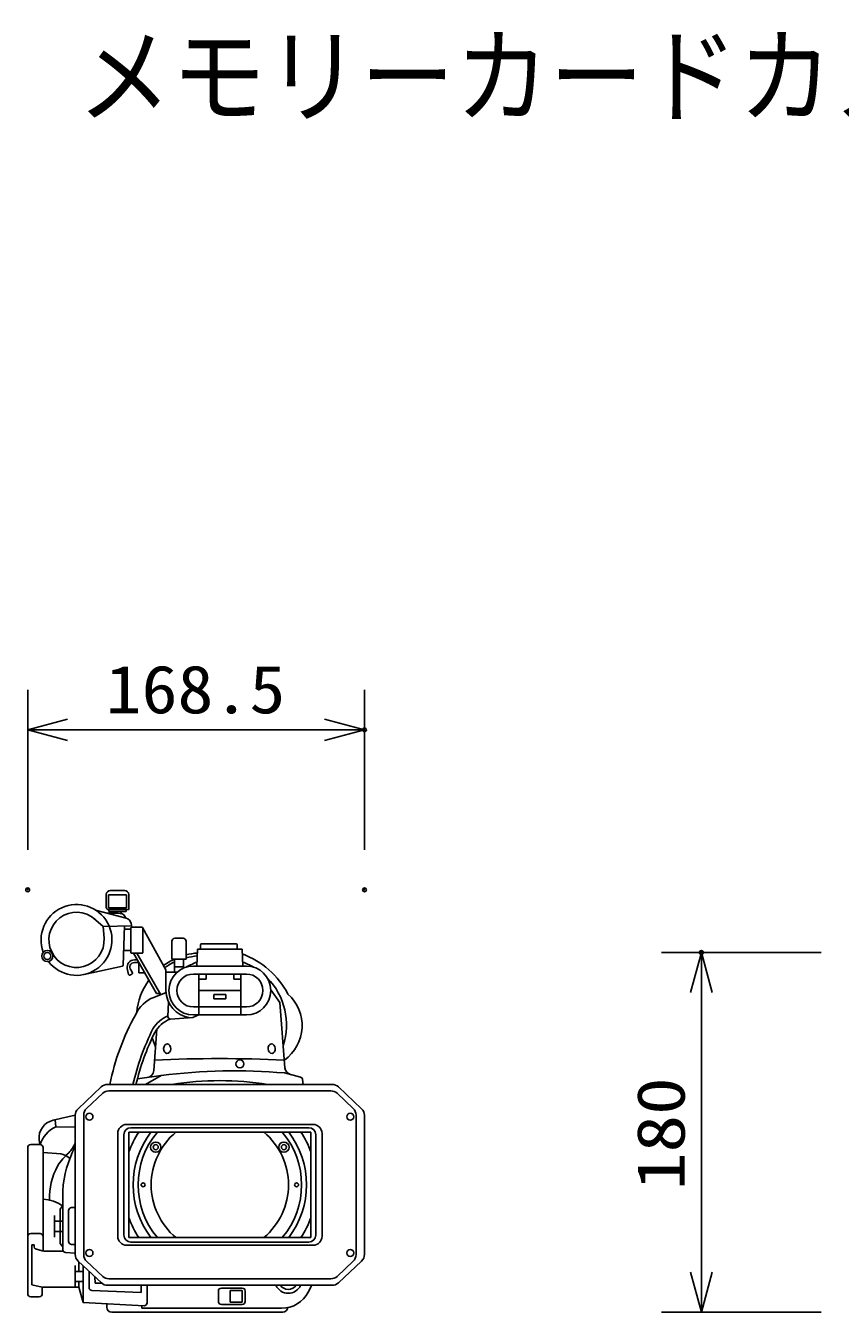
# Model space of a CAD drawing. Units: millimetres, scale not verified. Extents: x -62 to 63, y -116 to 117.
# Drawn here: x -38.1 to 2.7, y 53 to 117.4 of the extents above; entities that cross this region are included whole.
import ezdxf
from ezdxf.enums import TextEntityAlignment as Align

# ---------------------------------------------------------------- set-up
doc = ezdxf.new("R2010")
doc.units = ezdxf.units.MM
doc.header["$LTSCALE"] = 0.392256
doc.header["$PDMODE"] = 32
doc.header["$PDSIZE"] = 0.196
for name, color, linetype in [('0-0_MOJI1', 2, 'Continuous'), ('0-2_GAIKEI', 1, 'Continuous'), ('0-3_WAKU', 1, 'Continuous'), ('0-4_DEFPOINTS', 7, 'Continuous')]:
    doc.layers.add(name, color=color, linetype=linetype)
doc.styles.add('ＭＳ ゴシック', font='')
doc.styles.get('ＭＳ ゴシック').set_extended_font_data('MS Gothic')

# ---------------------------------------------------------------- blocks, each defined once
blk = doc.blocks.new('_OPEN30')
at = {"layer": '0-4_DEFPOINTS'}
blk.add_line((0, 0), (-1, 0), dxfattribs=at)
blk.add_lwpolyline([(-1, 0.2679), (0, 0), (-1, -0.2679)], dxfattribs=at)

msp = doc.modelspace()

# ---------------------------------------------------------------- linework, layer by layer
at = {"layer": '0-2_GAIKEI'}
for p, q in [((-33.1247, 74.09), (-33.845, 74.09)), ((-34.045, 73.89), (-34.045, 73.2379)), ((-33.9377, 73.2234), (-33.9377, 73.8811)), ((-33.9377, 73.8811), (-33.032, 73.8811)), ((-33.032, 73.8811), (-33.032, 73.2234)), ((-32.9247, 73.1379), (-32.9247, 73.89)), ((-33.945, 73.1379), (-32.9247, 73.1379)), ((-33.032, 73.2234), (-33.9377, 73.2234)), ((-33.9235, 73.1379), (-33.9235, 73.0448)), ((-33.9235, 73.0448), (-33.0462, 73.0448)), ((-33.6687, 72.9647), (-33.6687, 73.0448)), ((-33.3011, 72.9374), (-33.3011, 73.0448)), ((-33.0462, 73.0448), (-33.0462, 73.1379)), ((-34.1931, 72.2979), (-34.6845, 72.7082)), ((-32.7796, 72.3299), (-34.1931, 72.2979)), ((-34.1931, 72.2979), (-34.1552, 71.707)), ((-33.1416, 72.1579), (-32.8145, 72.1579)), ((-30.7658, 70.6617), (-30.7658, 71.5482)), ((-30.6158, 71.6982), (-30.1998, 71.6982)), ((-30.0498, 71.5482), (-30.0498, 70.6617)), ((-31.3239, 68.8793), (-32.5123, 70.949)), ((-29.4799, 71.1605), (-29.5172, 70.3117)), ((-27.245, 71.1605), (-29.4799, 71.1605)), ((-29.3359, 71.3676), (-29.3359, 71.1605)), ((-27.5451, 71.4176), (-29.2859, 71.4176)), ((-27.4951, 71.1605), (-27.4951, 71.3676)), ((-27.245, 71.1605), (-27.2077, 70.3117)), ((-32.9335, 69.8952), (-32.9932, 70.182)), ((-32.5004, 70.6187), (-32.638, 70.6187)), ((-32.4245, 70.4865), (-32.638, 70.4865)), ((-32.4245, 70.4865), (-32.4245, 70.0141)), ((-30.0498, 70.6617), (-30.7658, 70.6617)), ((-30.633, 70.6617), (-30.633, 70.0124)), ((-30.633, 70.2719), (-30.1827, 70.2719)), ((-30.1827, 70.6617), (-30.1827, 70.207)), ((-27.0374, 70.3117), (-29.6874, 70.3117)), ((-32.8634, 69.8601), (-32.7599, 69.9084)), ((-32.7383, 69.9796), (-32.82, 70.1143)), ((-32.3745, 69.9641), (-32.1246, 69.9641)), ((-31.0603, 70.0124), (-30.4892, 70.0124)), ((-29.6874, 69.9131), (-27.0374, 69.9131)), ((-29.4124, 69.65), (-29.4124, 69.9131)), ((-29.4124, 69.9131), (-29.0559, 69.9131)), ((-29.4124, 67.8645), (-29.4124, 69.9131)), ((-29.0559, 69.65), (-29.4124, 69.65)), ((-29.0559, 69.9131), (-29.0559, 69.65)), ((-27.669, 69.9131), (-27.669, 69.65)), ((-27.3124, 69.9131), (-27.669, 69.9131)), ((-27.669, 69.65), (-27.3124, 69.65)), ((-27.3124, 69.65), (-27.3124, 69.9131)), ((-27.3124, 67.8645), (-27.3124, 69.9131)), ((-31.6647, 68.7434), (-31.0565, 68.986)), ((-29.4124, 69.0881), (-27.3124, 69.0881)), ((-28.6624, 68.6631), (-28.6624, 68.8881)), ((-28.6624, 68.8881), (-28.0624, 68.8881)), ((-28.0624, 68.8881), (-28.0624, 68.6631)), ((-25.3624, 68.49), (-25.8145, 69.1272)), ((-30.9584, 67.783), (-30.9263, 68.4965)), ((-27.0374, 68.2631), (-29.6874, 68.2631)), ((-28.0624, 68.6631), (-28.6624, 68.6631)), ((-25.3624, 68.49), (-25.106, 65.2213)), ((-30.8299, 67.6579), (-29.7203, 67.7381)), ((-29.7203, 67.7381), (-29.4124, 67.8645)), ((-27.0374, 67.8645), (-29.6874, 67.8645)), ((-31.5085, 67.1557), (-31.6711, 65.083)), ((-31.7466, 66.7227), (-31.578, 66.2692)), ((-31.3003, 64.8381), (-32.4903, 64.6644)), ((-32.077, 64.3863), (-31.3003, 64.8381)), ((-34.2243, 63.9435), (-35.034, 63.1833)), ((-22.8087, 64.0655), (-33.9162, 64.0655)), ((-22.5006, 63.9435), (-21.6909, 63.1833)), ((-36.5707, 62.2654), (-36.5977, 62.6193)), ((-35.176, 62.8552), (-35.176, 55.8745)), ((-21.5489, 62.8552), (-21.5489, 55.8745)), ((-36.5707, 62.2654), (-35.5979, 62.2446)), ((-33.4731, 56.794), (-33.4731, 61.9357)), ((-33.1627, 56.8553), (-33.1627, 61.8744)), ((-33.0231, 62.3857), (-23.7018, 62.3857)), ((-32.9145, 56.7287), (-32.9145, 62.001)), ((-32.9145, 62.001), (-23.8104, 62.001)), ((-32.8127, 62.2244), (-23.9122, 62.2244)), ((-23.8104, 62.001), (-23.8104, 56.7287)), ((-23.5622, 56.8553), (-23.5622, 61.8744)), ((-23.2518, 56.794), (-23.2518, 61.9357)), ((-37.2096, 60.9832), (-36.3223, 60.9142)), ((-36.2244, 56.1321), (-36.2244, 59.0706)), ((-36.3596, 58.1516), (-36.2321, 58.3098)), ((-36.3596, 56.4336), (-36.3596, 58.1516)), ((-35.9341, 58.0809), (-35.9341, 56.531)), ((-35.5979, 58.2309), (-35.7841, 58.2309)), ((-36.6307, 57.8338), (-36.6307, 56.7514)), ((-36.2244, 57.5412), (-36.6307, 57.5412)), ((-37.827, 56.9281), (-37.3596, 56.9281)), ((-36.6307, 57.0325), (-36.2244, 57.0325)), ((-23.8104, 56.7287), (-32.9145, 56.7287)), ((-37.1578, 56.0525), (-36.2016, 56.0525)), ((-36.3596, 56.4336), (-36.2244, 56.2659)), ((-35.7841, 56.381), (-35.5979, 56.381)), ((-33.0231, 56.344), (-23.7018, 56.344)), ((-32.8127, 56.5053), (-23.9122, 56.5053)), ((-35.5979, 55.9455), (-36.0858, 55.9825)), ((-35.4123, 55.5137), (-35.4123, 55.0299)), ((-34.2243, 54.7862), (-35.034, 55.5464)), ((-22.5006, 54.7862), (-21.6909, 55.5464)), ((-35.6018, 55.3224), (-35.6018, 54.2401)), ((-35.1955, 55.0299), (-35.6018, 55.0299)), ((-35.1955, 53.4866), (-35.1955, 55.3103)), ((-34.9059, 54.2272), (-34.9059, 55.0383)), ((-34.6213, 54.7711), (-34.5931, 54.4382)), ((-35.6018, 54.5212), (-35.1955, 54.5212)), ((-35.4123, 54.5212), (-35.4123, 54.2401)), ((-32.2934, 53.9736), (-34.7622, 54.0773)), ((-34.5931, 54.4382), (-34.2802, 54.4511)), ((-22.8087, 54.6642), (-33.9162, 54.6642)), ((-32.2934, 54.3381), (-32.2934, 53.9736)), ((-31.9971, 54.3381), (-31.9971, 53.4652)), ((-27.2432, 54.1985), (-28.2867, 54.1985)), ((-27.8536, 54.0792), (-27.8536, 53.4894)), ((-27.2432, 54.0792), (-27.8536, 54.0792)), ((-27.2432, 53.4894), (-27.2432, 54.0792)), ((-23.9372, 54.0033), (-23.7647, 54.3381)), ((-28.4367, 54.0485), (-28.4367, 53.5303)), ((-27.8536, 53.4894), (-27.2432, 53.4894)), ((-27.0932, 53.5303), (-27.0932, 54.0485)), ((-28.2867, 53.3803), (-27.2432, 53.3803))]:
    msp.add_line(p, q, dxfattribs=at)
at = {"layer": '0-2_GAIKEI', "color": 7}
for p, q in [((-34.5827, 73.1151), (-33.0541, 72.7036)), ((-33.1364, 72.3218), (-33.1982, 70.3594)), ((-32.8145, 72.2089), (-32.8145, 70.9987)), ((-32.7645, 72.2591), (-32.8028, 72.4387)), ((-32.2695, 72.2591), (-32.7645, 72.2591)), ((-31.0603, 70.1193), (-32.2257, 72.2333)), ((-32.2195, 70.9993), (-32.2195, 72.2094)), ((-32.8145, 71.0933), (-33.1751, 71.0933)), ((-32.7645, 70.949), (-32.2695, 70.949)), ((-31.5356, 68.9383), (-32.6901, 70.949)), ((-33.2374, 70.3122), (-35.1497, 69.8876)), ((-31.0603, 69.0881), (-31.0603, 70.1193)), ((-31.5356, 68.9383), (-31.3535, 68.9308)), ((-22.7373, 64.3863), (-33.9876, 64.3863)), ((-25.1282, 64.9622), (-24.3334, 64.7568)), ((-24.2221, 64.6298), (-24.1923, 64.3863)), ((-34.2956, 64.2644), (-35.4559, 63.175)), ((-22.4293, 64.2644), (-21.269, 63.175)), ((-35.5979, 62.8469), (-36.7084, 62.5941)), ((-35.5979, 55.8828), (-35.5979, 62.8469)), ((-21.127, 55.8828), (-21.127, 62.8469)), ((-37.977, 53.916), (-37.977, 61.2267)), ((-37.3596, 61.3767), (-37.827, 61.3767)), ((-37.3763, 61.3767), (-37.4031, 61.6169)), ((-37.2096, 56.0563), (-37.2096, 61.2267)), ((-37.7688, 56.3694), (-37.6611, 56.3694)), ((-37.7688, 54.3662), (-37.7688, 56.3694)), ((-37.6611, 56.3694), (-37.6611, 56.2633)), ((-37.2592, 56.0675), (-37.5901, 56.1676)), ((-34.2899, 54.46), (-35.4559, 55.5547)), ((-22.4349, 54.46), (-21.269, 55.5547)), ((-37.2484, 54.2401), (-37.7688, 54.3662)), ((-37.2484, 54.2401), (-37.2484, 53.916)), ((-35.4123, 54.2401), (-37.2484, 54.2401)), ((-35.4123, 54.2401), (-35.1955, 53.4866)), ((-22.743, 54.3381), (-33.9819, 54.3381)), ((-37.3984, 53.766), (-37.827, 53.766)), ((-35.1955, 53.4866), (-32.1555, 53.3154)), ((-34.0237, 53.4206), (-34.0237, 53.24)), ((-25.2189, 52.99), (-33.7737, 52.99)), ((-32.272, 53.322), (-32.2669, 53.1902)), ((-32.2669, 53.1902), (-25.2707, 53.1902))]:
    msp.add_line(p, q, dxfattribs=at)
at = {"layer": '0-2_GAIKEI'}
for centre, radius in [((-36.9935, 70.8121), 0.2807), ((-36.9935, 70.8121), 0.1737), ((-27.36, 65.4145), 0.2028), ((-34.8872, 62.7742), 0.175), ((-21.8377, 62.7742), 0.175), ((-31.5703, 61.25), 0.2583), ((-31.5703, 61.25), 0.1272), ((-25.1546, 61.25), 0.2583), ((-25.1546, 61.25), 0.1272), ((-32.2009, 59.3649), 0.0988), ((-24.524, 59.3649), 0.0988), ((-34.8872, 55.9555), 0.175), ((-21.8377, 55.9555), 0.175)]:
    msp.add_circle(centre, radius, dxfattribs=at)
for centre, radius, start, end in [((-33.845, 73.89), 0.2, 90, 180), ((-33.1247, 73.89), 0.2, 0, 90), ((-35.534, 71.6187), 1.3816, 48.22048, 3.66649), ((-33.945, 73.2379), 0.1, 180, 270), ((-33.7059, 69.9753), 2.9897, 81.52948, 95.23509), ((-33.2802, 72.8334), 0.1, 53.6062, 81.52948), ((-33.485, 72.5556), 0.4451, 19.86979, 53.6062), ((-30.6158, 71.5482), 0.15, 90, 180), ((-30.1998, 71.5482), 0.15, 0, 90), ((-29.2217, 67.5076), 3.3188, 94.72476, 104.44887), ((-29.2859, 71.3676), 0.05, 90, 180), ((-27.5451, 71.3676), 0.05, 0, 90), ((-32.638, 70.2559), 0.3628, 90, 191.75731), ((-32.638, 70.2559), 0.2306, 90, 217.88743), ((-29.2217, 67.5076), 3.3188, 115.16555, 124.90785), ((-29.6874, 69.0881), 1.2236, 90, 270), ((-28.346, 67.3665), 3.3493, 110.3104, 120.11609), ((-28.3789, 67.3665), 3.3493, 59.88391, 69.6896), ((-27.0374, 69.0881), 1.2236, 270, 90), ((-32.8846, 69.9054), 0.05, 191.75731, 295.01808), ((-32.7811, 69.9537), 0.05, 295.01808, 31.22809), ((-32.3745, 70.0141), 0.05, 180, 270), ((-29.6874, 69.0881), 0.825, 90, 270), ((-27.0374, 69.0881), 0.825, 270, 90), ((-28.3789, 67.3665), 3.3493, 342.01815, 44.26563), ((-29.6874, 69.0881), 1.3728, 180, 262.39284), ((-31.1081, 67.2453), 1.5981, 110.3821, 156.29717), ((-30.3595, 66.3853), 1.5597, 112.50237, 150.03104), ((-30.2647, 66.2146), 1.5597, 112.50237, 150.03104), ((-30.8385, 67.7776), 0.12, 177.42153, 274.1343), ((-20.2868, 61.4771), 12.7613, 153.53405, 166.82232), ((-20.7631, 61.5908), 12.1233, 153.53405, 166.66834), ((-28.3831, -11.0377), 76.7168, 87.57454, 92.42546), ((-32.05, 65.1127), 0.38, 278.30105, 355.51413), ((-27.6198, 35.3405), 29.7263, 85.19188, 97.11224), ((-28.3624, 49.5649), 15.015, 80.78997, 99.21003), ((-33.9162, 63.6155), 0.45, 90, 133.19401), ((-22.8087, 63.6155), 0.45, 46.80599, 90), ((-34.726, 62.8552), 0.45, 133.19401, 180), ((-21.9989, 62.8552), 0.45, 0, 46.80599), ((-35.9603, 60.9289), 1.4693, 114.5472, 162.25727), ((-33.0231, 61.9357), 0.45, 90, 180), ((-32.8127, 61.8744), 0.35, 90, 180), ((-28.3624, 59.3649), 4.8401, 146.99881, 160.13275), ((-28.3624, 59.3649), 4.3392, 142.58923, 217.41077), ((-28.3624, 59.3649), 4.0888, 139.85413, 220.14587), ((-28.3624, 59.3649), 3.4342, 129.85893, 230.14107), ((-28.3624, 59.3649), 3.4342, 309.85893, 50.14107), ((-28.3624, 59.3649), 4.0888, 319.85413, 40.14587), ((-28.3624, 59.3649), 4.3392, 322.58923, 37.41077), ((-28.3624, 59.3649), 4.8401, 19.86725, 33.00119), ((-23.9122, 61.8744), 0.35, 0, 90), ((-23.7018, 61.9357), 0.45, 0, 90), ((-30.8116, 58.7247), 5.4239, 151.94018, 176.34457), ((-37.1704, 62.1503), 1.7199, 316.78795, 336.10622), ((-33.1343, 58.0195), 4.0576, 133.29743, 145.37309), ((-36.4597, 60.0704), 0.8549, 46.19853, 80.75606), ((-33.5579, 58.7252), 3.3254, 151.24139, 182.18704), ((-37.281, 56.825), 1.8179, 54.46432, 87.7493), ((-35.7841, 58.0809), 0.15, 90, 180), ((-28.3624, 59.3649), 4.8401, 199.86725, 213.00119), ((-28.3624, 59.3649), 4.8401, 326.99881, 340.13275), ((-37.827, 56.7781), 0.15, 90, 180), ((-37.3596, 56.7781), 0.15, 0, 90), ((-33.0231, 56.794), 0.45, 180, 270), ((-32.8127, 56.8553), 0.35, 180, 270), ((-23.9122, 56.8553), 0.35, 270, 0), ((-23.7018, 56.794), 0.45, 270, 0), ((-36.0744, 56.1321), 0.15, 180, 265.65798), ((-35.7841, 56.531), 0.15, 180, 270), ((-34.726, 55.8745), 0.45, 180, 226.80599), ((-21.9989, 55.8745), 0.45, 313.19401, 0), ((-33.9162, 55.1142), 0.45, 226.80599, 270), ((-22.8087, 55.1142), 0.45, 270, 313.19401), ((-34.7559, 54.2272), 0.15, 180, 267.59471), ((-28.2867, 54.0485), 0.15, 90, 180), ((-27.2432, 54.0485), 0.15, 0, 90), ((-24.9399, 54.6234), 0.6824, 204.71734, 335.28266), ((-24.9399, 54.6234), 0.4868, 215.87816, 324.12184), ((-28.2867, 53.5303), 0.15, 180, 270), ((-27.2432, 53.5303), 0.15, 270, 0)]:
    msp.add_arc(centre, radius, start, end, dxfattribs=at)
at = {"layer": '0-2_GAIKEI', "color": 7}
for centre, radius, start, end in [((-35.534, 71.6187), 1.7732, 217.59901, 200.25168), ((-33.1451, 72.3656), 0.35, 12.05572, 74.9335), ((-32.7645, 72.2091), 0.05, 90, 180.31231), ((-32.2695, 72.2091), 0.05, 0.31231, 90), ((-32.7645, 70.999), 0.05, 180.31231, 270), ((-32.2695, 70.999), 0.05, 270, 0.31231), ((-29.2217, 67.6556), 3.3188, 94.61166, 104.44887), ((-28.7352, 66.9188), 4.2713, 27.77793, 69.42772), ((-33.2482, 70.361), 0.05, 282.51796, 358.19705), ((-29.2217, 67.6556), 3.3188, 115.07326, 126.14957), ((-29.2217, 67.6556), 3.3188, 144.20492, 174.27944), ((-26.3616, 67.3318), 2.1129, 305.43982, 48.30176), ((-22.479, 62.188), 11.5907, 150.54406, 169.06696), ((-24.7271, 65.251), 0.38, 184.48587, 255.51414), ((-33.9876, 63.9363), 0.45, 90, 133.19401), ((-24.3709, 64.6116), 0.15, 6.97023, 75.51414), ((-22.7373, 63.9363), 0.45, 46.80599, 90), ((-35.1479, 62.8469), 0.45, 133.19401, 180), ((-21.577, 62.8469), 0.45, 0, 46.80599), ((-36.5086, 61.7166), 0.9, 102.82446, 186.35665), ((-37.827, 61.2267), 0.15, 90, 180), ((-37.3596, 61.2267), 0.15, 0, 90), ((-37.5611, 56.2633), 0.1, 180, 253.16022), ((-37.1578, 56.4025), 0.35, 253.16022, 270), ((-35.1479, 55.8828), 0.45, 180, 226.80599), ((-21.577, 55.8828), 0.45, 313.19401, 0), ((-33.9819, 54.7881), 0.45, 226.80599, 270), ((-22.743, 54.7881), 0.45, 270, 313.19401), ((-37.827, 53.916), 0.15, 180, 270), ((-37.3984, 53.916), 0.15, 270, 0), ((-32.1471, 53.4652), 0.15, 266.77638, 0), ((-25.2707, 54.6902), 1.5, 270, 332.74492), ((-33.7737, 53.24), 0.25, 180, 270), ((-25.2189, 53.24), 0.25, 270, 355.57697)]:
    msp.add_arc(centre, radius, start, end, dxfattribs=at)
at = {"layer": '0-2_GAIKEI'}
for centre, major_axis in [((-30.9968, 66.1755), (0.0169, 0.2364)), ((-25.7694, 66.1755), (-0.0169, 0.2364))]:
    msp.add_ellipse(centre, major_axis=major_axis, ratio=0.754933, dxfattribs=at)
at = {"layer": '0-3_WAKU', "color": 3}
for p, q in [((-37.977, 76.1248), (-37.977, 84.1248)), ((-21.127, 76.1248), (-21.127, 84.1248)), ((-35.977, 82.1248), (-23.127, 82.1248)), ((1.7262, 70.99), (-6.2738, 70.99)), ((-4.2738, 54.99), (-4.2738, 68.99)), ((1.7262, 52.99), (-6.2738, 52.99))]:
    msp.add_line(p, q, dxfattribs=at)
at = {"layer": '0-4_DEFPOINTS'}
for p in [(-21.127, 82.1248), (-37.977, 74.1248), (-21.127, 74.1248), (-4.2738, 70.99)]:
    msp.add_point(p, dxfattribs=at)

# ---------------------------------------------------------------- block references
at = {"layer": '0-3_WAKU', "xscale": 2, "yscale": 2}
for p, rotation in [((-37.977, 82.1248), 180), ((-4.2738, 70.99), 90), ((-4.2738, 52.99), 270)]:
    msp.add_blockref('_OPEN30', p, dxfattribs=dict(at, rotation=rotation))
msp.add_blockref('_OPEN30', (-21.127, 82.1248), dxfattribs=at)

# ---------------------------------------------------------------- texts
at = {"layer": '0-0_MOJI1', "style": 'ＭＳ ゴシック', "width": 0.9}
msp.add_text('メモリーカードカメラレコーダー', height=3.848, dxfattribs=at).set_placement((-35.5, 111.7599), align=Align.BOTTOM_LEFT)
at = {"layer": '0-3_WAKU', "color": 3, "style": 'ＭＳ ゴシック', "width": 1.1}
msp.add_text('168.5', height=2.404, dxfattribs=at).set_placement((-34.0795, 82.2344), align=Align.BOTTOM_LEFT)
at = {"layer": '0-3_WAKU', "color": 3, "style": 'ＭＳ ゴシック', "width": 1.15}
msp.add_text('180', height=2.404, rotation=90, dxfattribs=at).set_placement((-4.3834, 59.1029), align=Align.BOTTOM_LEFT)

doc.saveas('drawing.dxf')
